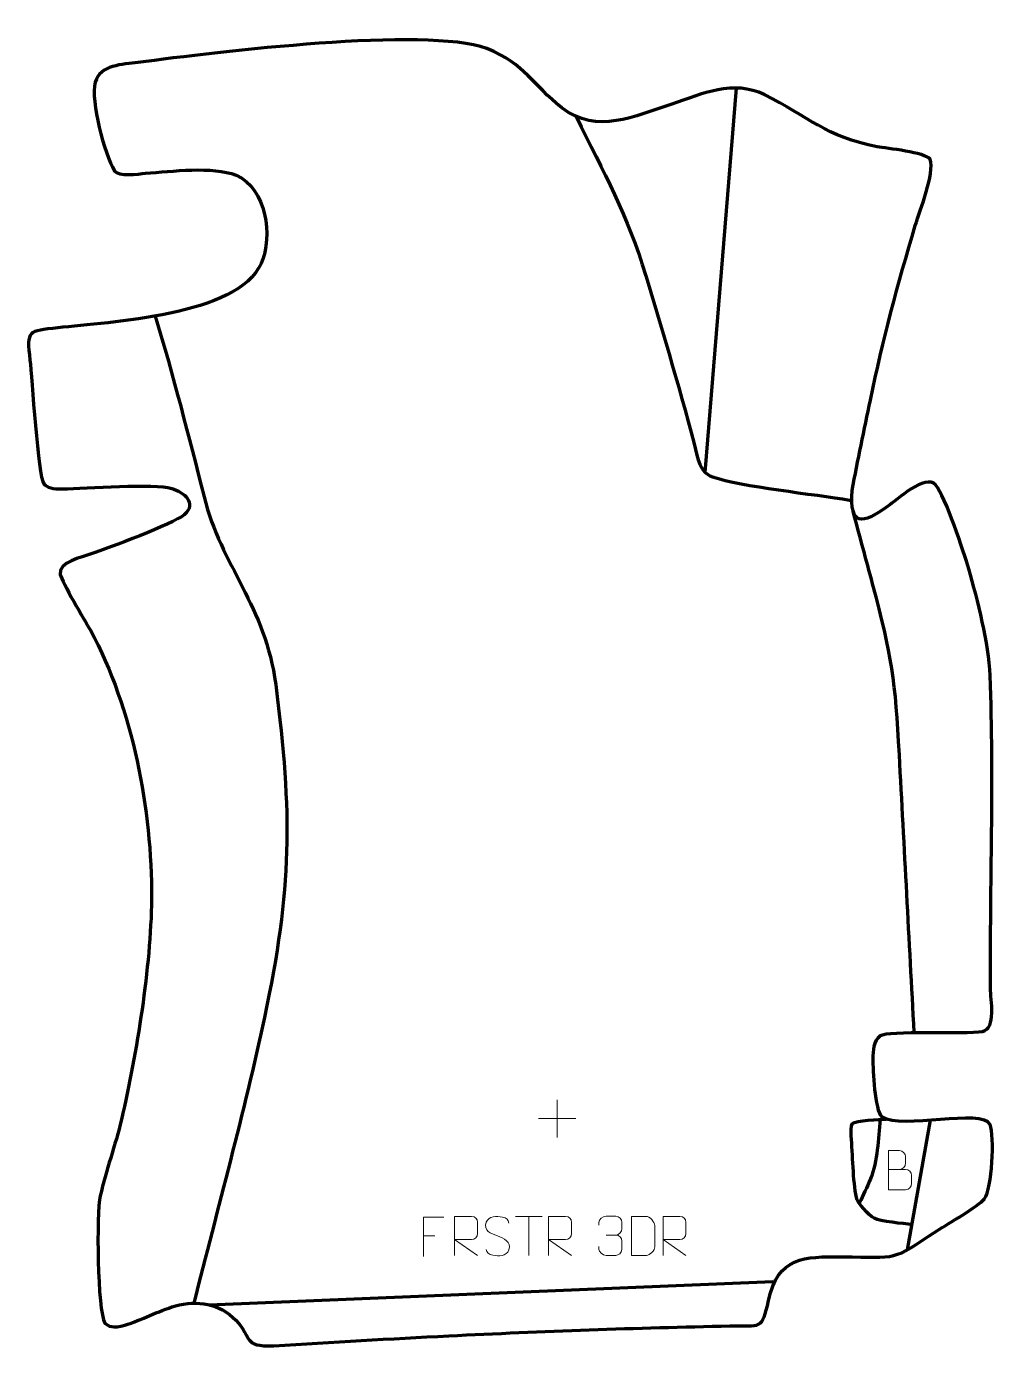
# Model space of a CAD drawing. Header units: millimetres. Extents: x -626 to -7, y -2 to 841.
import ezdxf

# ---------------------------------------------------------------- set-up
doc = ezdxf.new("R2010")
doc.units = ezdxf.units.MM
doc.header["$MEASUREMENT"] = 0
doc.layers.add('layer 2', color=7, linetype='Continuous')
doc.layers.add('layer 3', color=7, linetype='Continuous')

msp = doc.modelspace()

# ---------------------------------------------------------------- linework, layer by layer
at = {"layer": 'layer 2', "color": 142, "lineweight": 158}
for points in [[(-192.5091, 556.1416), (-192.5091, 556.1416), (-172.4621, 801.5313), (-172.4621, 801.5313)], [(-48.8744, 142.7498), (-48.8744, 142.7498), (-63.6062, 59.9527), (-63.6062, 59.9527)], [(-509.2077, 24.9611), (-509.2077, 24.9611), (-149.4563, 39.8531), (-149.4563, 39.8531)]]:
    msp.add_open_spline(points, degree=3, dxfattribs=at)
for points, knots in [([(-274.9341, 783.4793), (-257.4421, 747.725), (-241.8176, 720.0746), (-230.4979, 681.7932), (-230.4979, 681.7932), (-219.2565, 643.7773), (-207.4081, 605.6646), (-197.8324, 567.2232), (-197.8324, 567.2232), (-195.6325, 558.3919), (-192.6433, 555.056), (-187.9033, 553.4243), (-187.9033, 553.4243), (-169.5989, 547.1232), (-122.7882, 542.3741), (-100.3978, 538.5665), (-100.3978, 538.5665), (-100.3978, 538.5665), (-98.9136, 538.3141), (-98.9136, 538.3141)], [0, 0, 0, 0, 0.16666667, 0.16666667, 0.16666667, 0.16666667, 0.33333333, 0.33333333, 0.33333333, 0.33333333, 0.5, 0.5, 0.5, 0.5, 0.66666667, 0.66666667, 0.66666667, 0.66666667, 1, 1, 1, 1]), ([(-543.5691, 656.0193), (-532.0577, 617.4762), (-522.207, 579.6478), (-512.4418, 540.6642), (-512.4418, 540.6642), (-501.4217, 496.671), (-473.175, 470.5951), (-466.7125, 420.8722), (-466.7125, 420.8722), (-456.0148, 338.564), (-456.4404, 289.9746), (-473.866, 208.4016), (-473.866, 208.4016), (-486.9531, 147.1387), (-503.7464, 86.7305), (-518.9478, 25.9741)], [0, 0, 0, 0, 0.2, 0.2, 0.2, 0.2, 0.4, 0.4, 0.4, 0.4, 0.6, 0.6, 0.6, 0.6, 1, 1, 1, 1]), ([(-59.1026, 198.6712), (-62.2705, 257.7601), (-65.4384, 316.8489), (-68.6061, 375.9378), (-68.6061, 375.9378), (-71.0761, 423.27), (-73.2575, 438.9457), (-85.6772, 485.1757), (-85.6772, 485.1757), (-89.8285, 500.6281), (-93.9798, 516.0806), (-98.1311, 531.533)], [0, 0, 0, 0, 0.25, 0.25, 0.25, 0.25, 0.5, 0.5, 0.5, 0.5, 1, 1, 1, 1]), ([(-60.7356, 76.0859), (-65.8215, 76.7918), (-81.1018, 78.1195), (-84.6516, 80.1856), (-84.6516, 80.1856), (-88.1716, 82.2344), (-95.2055, 89.4837), (-96.0403, 93.5186), (-96.0403, 93.5186), (-98.1613, 103.7706), (-98.4343, 121.4283), (-99.2702, 132.7137), (-99.2702, 132.7137), (-99.3831, 134.2535), (-99.5343, 139.3965), (-98.5281, 140.5778), (-98.5281, 140.5778), (-96.7311, 142.6874), (-80.634, 143.1849), (-77.0813, 143.4702)], [0, 0, 0, 0, 0.16666667, 0.16666667, 0.16666667, 0.16666667, 0.33333333, 0.33333333, 0.33333333, 0.33333333, 0.5, 0.5, 0.5, 0.5, 0.66666667, 0.66666667, 0.66666667, 0.66666667, 1, 1, 1, 1]), ([(-80.9244, 143.2383), (-82.1665, 130.9081), (-82.315, 116.759), (-87.08, 105.2996), (-87.08, 105.2996), (-89.2687, 100.0358), (-91.8151, 94.887), (-94.1928, 89.703)], [0, 0, 0, 0, 0.33333333, 0.33333333, 0.33333333, 0.33333333, 1, 1, 1, 1])]:
    msp.add_open_spline(points, degree=3, knots=knots, dxfattribs=at)
at = {"layer": 'layer 2', "color": 250, "lineweight": 9}
for points in [[(-287.0415, 155.7901), (-287.0415, 155.7901), (-287.0415, 131.8122), (-287.0415, 131.8122)], [(-299.0304, 143.8011), (-299.0304, 143.8011), (-275.0525, 143.8011), (-275.0525, 143.8011)], [(-313.6216, 81.3809), (-313.6216, 81.3809), (-296.6344, 81.3809), (-296.6344, 81.3809)], [(-305.1278, 56.4509), (-305.1278, 56.4509), (-305.1278, 81.4044), (-305.1278, 81.4044)], [(-372.2962, 68.9277), (-372.2962, 68.9277), (-365.1281, 68.9277), (-365.1281, 68.9277)], [(-255.7829, 69.4749), (-255.7829, 69.4749), (-249.5865, 69.4749), (-249.5865, 69.4749)]]:
    msp.add_open_spline(points, degree=3, dxfattribs=at)
for points, knots in [([(-75.534, 111.3865), (-71.8954, 111.3869), (-68.3083, 111.3869), (-64.6689, 111.3865), (-64.6689, 111.3865), (-62.6935, 111.3692), (-60.7699, 109.6331), (-60.7699, 107.5835), (-60.7699, 107.5835), (-60.7703, 106.4549), (-60.7703, 103.4055), (-60.7699, 102.2766), (-60.7699, 102.2766), (-60.7523, 100.4187), (-62.2944, 98.4048), (-64.6159, 98.4217), (-64.6159, 98.4217), (-68.2557, 98.4221), (-71.8951, 98.4221), (-75.534, 98.4217), (-75.534, 98.4217), (-75.534, 106.74), (-75.534, 115.0578), (-75.534, 123.3753), (-75.534, 123.3753), (-73.1603, 123.3753), (-70.7862, 123.3753), (-68.412, 123.3753), (-68.412, 123.3753), (-66.7312, 123.3929), (-64.6344, 121.4824), (-64.6167, 119.52), (-64.6167, 119.52), (-64.6171, 117.4539), (-64.6171, 117.3079), (-64.6167, 115.2414), (-64.6167, 115.2414), (-64.5994, 113.1753), (-66.4539, 111.3692), (-68.4639, 111.3865)], [0, 0, 0, 0, 0.09090909, 0.09090909, 0.09090909, 0.09090909, 0.18181818, 0.18181818, 0.18181818, 0.18181818, 0.27272727, 0.27272727, 0.27272727, 0.27272727, 0.36363636, 0.36363636, 0.36363636, 0.36363636, 0.45454545, 0.45454545, 0.45454545, 0.45454545, 0.54545455, 0.54545455, 0.54545455, 0.54545455, 0.63636364, 0.63636364, 0.63636364, 0.63636364, 0.72727273, 0.72727273, 0.72727273, 0.72727273, 0.81818182, 0.81818182, 0.81818182, 0.81818182, 1, 1, 1, 1]), ([(-359.4222, 80.8074), (-359.4222, 80.8074), (-372.2962, 80.8074), (-372.2962, 80.8074), (-372.2962, 80.8074), (-372.2962, 80.8074), (-372.2962, 55.8538), (-372.2962, 55.8538)], [0, 0, 0, 0, 0.33333333, 0.33333333, 0.33333333, 0.33333333, 1, 1, 1, 1]), ([(-352.4601, 56.451), (-352.4601, 56.451), (-352.4601, 81.4045), (-352.4601, 81.4045), (-352.4601, 81.4045), (-348.8653, 81.4045), (-345.2698, 81.4045), (-341.6746, 81.4045), (-341.6746, 81.4045), (-339.3493, 81.3668), (-337.792, 79.8768), (-337.7961, 77.5104), (-337.7961, 77.5104), (-337.7965, 75.4749), (-337.7965, 72.4155), (-337.7961, 70.3795), (-337.7961, 70.3795), (-337.8026, 68.504), (-339.6149, 66.5622), (-341.6244, 66.5431), (-341.6244, 66.5431), (-341.6244, 66.5431), (-352.4601, 66.5431), (-352.4601, 66.5431), (-352.4601, 66.5431), (-352.4601, 66.5431), (-337.8054, 56.451), (-337.8054, 56.451)], [0, 0, 0, 0, 0.125, 0.125, 0.125, 0.125, 0.25, 0.25, 0.25, 0.25, 0.375, 0.375, 0.375, 0.375, 0.5, 0.5, 0.5, 0.5, 0.625, 0.625, 0.625, 0.625, 0.75, 0.75, 0.75, 0.75, 1, 1, 1, 1]), ([(-325.128, 68.9277), (-329.3763, 70.3981), (-334.2844, 72.1939), (-332.2793, 77.7142), (-332.2793, 77.7142), (-330.7758, 81.8541), (-325.5622, 81.4656), (-321.9586, 80.8645), (-321.9586, 80.8645), (-319.098, 80.3873), (-318.2333, 79.1741), (-317.9227, 77.09)], [0, 0, 0, 0, 0.25, 0.25, 0.25, 0.25, 0.5, 0.5, 0.5, 0.5, 1, 1, 1, 1]), ([(-292.4601, 56.4509), (-292.4601, 56.4509), (-292.4601, 81.4044), (-292.4601, 81.4044), (-292.4601, 81.4044), (-288.8653, 81.4044), (-285.2698, 81.4044), (-281.6746, 81.4044), (-281.6746, 81.4044), (-279.3493, 81.3667), (-277.792, 79.8767), (-277.7961, 77.5103), (-277.7961, 77.5103), (-277.7965, 75.4748), (-277.7965, 72.4154), (-277.7961, 70.3794), (-277.7961, 70.3794), (-277.8026, 68.5039), (-279.6149, 66.5621), (-281.6244, 66.543), (-281.6244, 66.543), (-281.6244, 66.543), (-292.4601, 66.543), (-292.4601, 66.543), (-292.4601, 66.543), (-292.4601, 66.543), (-277.8054, 56.4509), (-277.8054, 56.4509)], [0, 0, 0, 0, 0.125, 0.125, 0.125, 0.125, 0.25, 0.25, 0.25, 0.25, 0.375, 0.375, 0.375, 0.375, 0.5, 0.5, 0.5, 0.5, 0.625, 0.625, 0.625, 0.625, 0.75, 0.75, 0.75, 0.75, 1, 1, 1, 1]), ([(-260.4926, 75.7201), (-260.4926, 75.7201), (-260.4926, 77.5773), (-260.4926, 77.5773), (-260.4926, 77.5773), (-260.5069, 79.3192), (-257.8424, 81.4373), (-255.7833, 81.4146), (-255.7833, 81.4146), (-253.7192, 81.4146), (-251.6552, 81.4146), (-249.5915, 81.4146), (-249.5915, 81.4146), (-247.397, 81.4234), (-245.7987, 79.5766), (-245.7543, 77.6645), (-245.7543, 77.6645), (-245.7547, 76.2294), (-245.7547, 74.7943), (-245.7543, 73.3588), (-245.7543, 73.3588), (-245.8029, 71.7053), (-247.4055, 69.4753), (-249.6038, 69.4853), (-249.6038, 69.4853), (-247.4001, 69.4741), (-245.7921, 67.6709), (-245.7381, 65.6114), (-245.7381, 65.6114), (-245.7385, 63.8267), (-245.7385, 62.042), (-245.7381, 60.2569), (-245.7381, 60.2569), (-245.728, 58.1955), (-247.7829, 56.4324), (-249.6038, 56.4405), (-249.6038, 56.4405), (-251.6691, 56.4408), (-253.7343, 56.4408), (-255.7999, 56.4405), (-255.7999, 56.4405), (-257.9685, 56.452), (-260.4995, 58.8522), (-260.5181, 60.314), (-260.5181, 60.314), (-260.5181, 60.314), (-260.5181, 62.2226), (-260.5181, 62.2226)], [0, 0, 0, 0, 0.07692308, 0.07692308, 0.07692308, 0.07692308, 0.15384615, 0.15384615, 0.15384615, 0.15384615, 0.23076923, 0.23076923, 0.23076923, 0.23076923, 0.30769231, 0.30769231, 0.30769231, 0.30769231, 0.38461538, 0.38461538, 0.38461538, 0.38461538, 0.46153846, 0.46153846, 0.46153846, 0.46153846, 0.53846154, 0.53846154, 0.53846154, 0.53846154, 0.61538462, 0.61538462, 0.61538462, 0.61538462, 0.69230769, 0.69230769, 0.69230769, 0.69230769, 0.76923077, 0.76923077, 0.76923077, 0.76923077, 0.84615385, 0.84615385, 0.84615385, 0.84615385, 1, 1, 1, 1]), ([(-239.5203, 56.479), (-237.1885, 56.4794), (-232.2383, 56.4554), (-229.9068, 56.4551), (-229.9068, 56.4551), (-227.9818, 56.3497), (-224.6632, 59.8913), (-224.6744, 61.9086), (-224.6744, 61.9086), (-224.6748, 67.6787), (-224.6748, 69.8484), (-224.6744, 75.6177), (-224.6744, 75.6177), (-224.6787, 77.7558), (-228.0532, 81.4159), (-230.2056, 81.4024), (-230.2056, 81.4024), (-232.5313, 81.4024), (-237.2556, 81.4024), (-239.5817, 81.4024), (-239.5817, 81.4024), (-239.5813, 75.6555), (-239.52, 62.2263), (-239.5203, 56.479)], [0, 0, 0, 0, 0.14285714, 0.14285714, 0.14285714, 0.14285714, 0.28571429, 0.28571429, 0.28571429, 0.28571429, 0.42857143, 0.42857143, 0.42857143, 0.42857143, 0.57142857, 0.57142857, 0.57142857, 0.57142857, 0.71428571, 0.71428571, 0.71428571, 0.71428571, 1, 1, 1, 1]), ([(-219.4601, 56.4509), (-219.4601, 56.4509), (-219.4601, 81.4044), (-219.4601, 81.4044), (-219.4601, 81.4044), (-215.8653, 81.4044), (-212.2698, 81.4044), (-208.6746, 81.4044), (-208.6746, 81.4044), (-206.3493, 81.3667), (-204.792, 79.8767), (-204.7961, 77.5103), (-204.7961, 77.5103), (-204.7965, 75.4748), (-204.7965, 72.4154), (-204.7961, 70.3794), (-204.7961, 70.3794), (-204.8026, 68.5039), (-206.6149, 66.5621), (-208.6244, 66.543), (-208.6244, 66.543), (-208.6244, 66.543), (-219.4601, 66.543), (-219.4601, 66.543), (-219.4601, 66.543), (-219.4601, 66.543), (-204.8054, 56.4509), (-204.8054, 56.4509)], [0, 0, 0, 0, 0.125, 0.125, 0.125, 0.125, 0.25, 0.25, 0.25, 0.25, 0.375, 0.375, 0.375, 0.375, 0.5, 0.5, 0.5, 0.5, 0.625, 0.625, 0.625, 0.625, 0.75, 0.75, 0.75, 0.75, 1, 1, 1, 1]), ([(-325.128, 68.9276), (-321.1094, 67.2809), (-316.0799, 65.3926), (-317.9139, 60.0323), (-317.9139, 60.0323), (-319.3737, 55.7659), (-324.2845, 56.0226), (-328.0106, 56.5773), (-328.0106, 56.5773), (-330.7606, 56.9871), (-331.9815, 58.2006), (-332.3595, 60.3128)], [0, 0, 0, 0, 0.25, 0.25, 0.25, 0.25, 0.5, 0.5, 0.5, 0.5, 1, 1, 1, 1])]:
    msp.add_open_spline(points, degree=3, knots=knots, dxfattribs=at)
at = {"layer": 'layer 3', "color": 242, "lineweight": 158}
msp.add_open_spline([(-491.827, 745.9411), (-507.4624, 751.8637), (-532.747, 748.3193), (-549.8065, 747.1592), (-549.8065, 747.1592), (-554.2888, 746.7794), (-567.0166, 744.6595), (-569.7004, 748.9039), (-569.7004, 748.9039), (-576.0247, 759.6068), (-585.1585, 793.2434), (-581.8768, 805.3023), (-581.8768, 805.3023), (-578.8415, 816.4558), (-564.4237, 816.5955), (-554.6269, 817.874), (-554.6269, 817.874), (-503.6736, 824.5234), (-371.2065, 840.9055), (-331.9744, 826.8044), (-331.9744, 826.8044), (-306.9913, 816.5655), (-302.9867, 803.8663), (-284.0491, 788.8801), (-284.0491, 788.8801), (-261.3638, 771.6997), (-237.896, 783.581), (-213.8701, 791.2929), (-213.8701, 791.2929), (-194.2659, 797.9419), (-174.7851, 807.0352), (-154.5752, 797.2464), (-154.5752, 797.2464), (-126.7252, 783.355), (-115.5115, 770.4474), (-82.7075, 764.0669), (-82.7075, 764.0669), (-76.517, 763.0856), (-52.0901, 760.3837), (-48.9413, 756.1991), (-48.9413, 756.1991), (-45.9817, 746.8351), (-55.3313, 724.1563), (-58.4166, 713.8416), (-58.4166, 713.8416), (-69.7016, 676.0476), (-79.0734, 641.0891), (-87.0768, 602.4045), (-87.0768, 602.4045), (-91.0248, 583.2824), (-95.2674, 563.8654), (-98.724, 544.6751), (-98.724, 544.6751), (-100.2711, 521.6391), (-92.7624, 522.8565), (-75.979, 534.6064), (-75.979, 534.6064), (-70.4058, 538.5082), (-51.9356, 555.6439), (-45.4556, 548.2177), (-45.4556, 548.2177), (-39.2132, 541.0638), (-27.3231, 504.8141), (-24.3351, 494.635), (-24.3351, 494.635), (-18.4757, 474.6734), (-11.6752, 447.275), (-10.5994, 426.533), (-10.5994, 426.533), (-8.2052, 359.8836), (-10.7388, 293.4227), (-10.4551, 226.7874), (-10.4551, 226.7874), (-10.4259, 219.9252), (-6.5365, 200.9403), (-15.5118, 199.4636), (-15.5118, 199.4636), (-26.6136, 197.6371), (-76.3292, 200.1944), (-80.7343, 196.7703), (-80.7343, 196.7703), (-84.8406, 193.5789), (-85.3901, 187.046), (-85.3294, 181.9717), (-85.3294, 181.9717), (-85.2446, 174.8782), (-84.3027, 149.4677), (-79.5565, 144.6092), (-79.5565, 144.6092), (-67.2783, 136.7998), (-15.6419, 150.2634), (-10.6751, 140.0396), (-10.6751, 140.0396), (-7.6443, 132.5295), (-9.4952, 98.9671), (-14.3031, 92.6737), (-14.3031, 92.6737), (-18.1111, 87.689), (-37.8167, 76.5238), (-44.3289, 72.3495), (-44.3289, 72.3495), (-73.9321, 52.4888), (-69.1321, 55.2062), (-104.9041, 55.5588), (-104.9041, 55.5588), (-129.6244, 55.761), (-146.04, 55.6841), (-152.1118, 27.6366), (-152.1118, 27.6366), (-156.234, 8.6815), (-156.884, 11.7523), (-176.8359, 11.4265), (-176.8359, 11.4265), (-236.311, 10.3566), (-296.7322, 8.0564), (-356.1591, 5.1568), (-356.1591, 5.1568), (-393.5353, 3.32), (-430.5414, 1.0449), (-467.8742, -1.2593), (-467.8742, -1.2593), (-488.3857, -1.7341), (-480.9579, 3.4735), (-492.1622, 15.102), (-492.1622, 15.102), (-502.6552, 25.9922), (-516.6395, 27.9868), (-530.7346, 24.2547), (-530.7346, 24.2547), (-542.3409, 20.7008), (-551.8223, 15.4082), (-563.0799, 11.9288), (-563.0799, 11.9288), (-570.3173, 9.692), (-573.7194, 11.3469), (-575.6661, 13.2056), (-575.6661, 13.2056), (-580.6401, 21.11), (-581.2247, 83.4983), (-578.6853, 94.5015), (-578.6853, 94.5015), (-574.9443, 110.7111), (-569.0814, 126.7232), (-565.1396, 143.1846), (-565.1396, 143.1846), (-555.1591, 186.5603), (-546.5493, 239.8401), (-545.9029, 284.2609), (-545.9029, 284.2609), (-545.8084, 341.0181), (-557.7617, 404.957), (-584.9462, 455.5053), (-584.9462, 455.5053), (-588.343, 461.5814), (-603.4902, 486.614), (-604.1971, 490.9995), (-604.1971, 490.9995), (-605.5234, 499.228), (-590.4499, 502.0832), (-584.413, 504.1956), (-584.413, 504.1956), (-573.3597, 508.0634), (-532.721, 523.0343), (-525.0785, 529.1779), (-525.0785, 529.1779), (-516.6015, 536.6575), (-525.5337, 543.7208), (-533.0573, 546.037), (-533.0573, 546.037), (-543.8916, 549.3723), (-587.6178, 546.0662), (-602.7605, 545.6575), (-602.7605, 545.6575), (-609.03, 545.4883), (-612.625, 546.7116), (-614.7096, 549.0041), (-614.7096, 549.0041), (-618.4679, 553.137), (-622.329, 617.7225), (-623.5365, 627.9427), (-623.5365, 627.9427), (-625.8231, 647.2973), (-624.8619, 646.3994), (-605.6904, 648.5098), (-605.6904, 648.5098), (-573.0416, 652.1846), (-490.8291, 656.0603), (-475.9855, 689.5624), (-475.9855, 689.5624), (-468.1679, 707.2069), (-472.7316, 737.3054), (-491.827, 745.9411)], degree=3, knots=[0, 0, 0, 0, 0.02040816, 0.02040816, 0.02040816, 0.02040816, 0.04081633, 0.04081633, 0.04081633, 0.04081633, 0.06122449, 0.06122449, 0.06122449, 0.06122449, 0.08163265, 0.08163265, 0.08163265, 0.08163265, 0.10204082, 0.10204082, 0.10204082, 0.10204082, 0.12244898, 0.12244898, 0.12244898, 0.12244898, 0.14285714, 0.14285714, 0.14285714, 0.14285714, 0.16326531, 0.16326531, 0.16326531, 0.16326531, 0.18367347, 0.18367347, 0.18367347, 0.18367347, 0.20408163, 0.20408163, 0.20408163, 0.20408163, 0.2244898, 0.2244898, 0.2244898, 0.2244898, 0.24489796, 0.24489796, 0.24489796, 0.24489796, 0.26530612, 0.26530612, 0.26530612, 0.26530612, 0.28571429, 0.28571429, 0.28571429, 0.28571429, 0.30612245, 0.30612245, 0.30612245, 0.30612245, 0.32653061, 0.32653061, 0.32653061, 0.32653061, 0.34693878, 0.34693878, 0.34693878, 0.34693878, 0.36734694, 0.36734694, 0.36734694, 0.36734694, 0.3877551, 0.3877551, 0.3877551, 0.3877551, 0.40816327, 0.40816327, 0.40816327, 0.40816327, 0.42857143, 0.42857143, 0.42857143, 0.42857143, 0.44897959, 0.44897959, 0.44897959, 0.44897959, 0.46938776, 0.46938776, 0.46938776, 0.46938776, 0.48979592, 0.48979592, 0.48979592, 0.48979592, 0.51020408, 0.51020408, 0.51020408, 0.51020408, 0.53061224, 0.53061224, 0.53061224, 0.53061224, 0.55102041, 0.55102041, 0.55102041, 0.55102041, 0.57142857, 0.57142857, 0.57142857, 0.57142857, 0.59183673, 0.59183673, 0.59183673, 0.59183673, 0.6122449, 0.6122449, 0.6122449, 0.6122449, 0.63265306, 0.63265306, 0.63265306, 0.63265306, 0.65306122, 0.65306122, 0.65306122, 0.65306122, 0.67346939, 0.67346939, 0.67346939, 0.67346939, 0.69387755, 0.69387755, 0.69387755, 0.69387755, 0.71428571, 0.71428571, 0.71428571, 0.71428571, 0.73469388, 0.73469388, 0.73469388, 0.73469388, 0.75510204, 0.75510204, 0.75510204, 0.75510204, 0.7755102, 0.7755102, 0.7755102, 0.7755102, 0.79591837, 0.79591837, 0.79591837, 0.79591837, 0.81632653, 0.81632653, 0.81632653, 0.81632653, 0.83673469, 0.83673469, 0.83673469, 0.83673469, 0.85714286, 0.85714286, 0.85714286, 0.85714286, 0.87755102, 0.87755102, 0.87755102, 0.87755102, 0.89795918, 0.89795918, 0.89795918, 0.89795918, 0.91836735, 0.91836735, 0.91836735, 0.91836735, 0.93877551, 0.93877551, 0.93877551, 0.93877551, 0.95918367, 0.95918367, 0.95918367, 0.95918367, 1, 1, 1, 1], dxfattribs=at)

doc.saveas('drawing.dxf')
